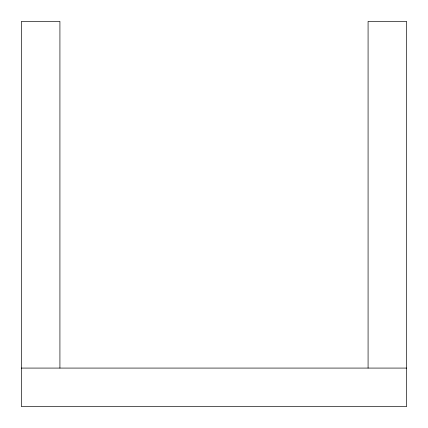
<?xml version="1.0" encoding="UTF-8"?>
<svg xmlns="http://www.w3.org/2000/svg" width="428" height="428" viewBox="0 0 428 428"><rect width="100%" height="100%" fill="white"/><g stroke="black" fill="none" stroke-linecap="round" stroke-linejoin="round"><path stroke-width="0.64" d="M21.4 368.08L406.6 368.08M368.08 368.08L368.08 21.4L406.6 21.4L406.6 406.6L21.4 406.6L21.4 21.4L59.92 21.4L59.92 368.08"/></g></svg>
